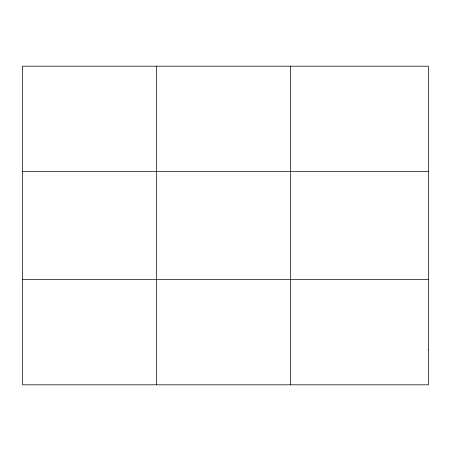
<?xml version="1.0" encoding="UTF-8"?>
<svg xmlns="http://www.w3.org/2000/svg" width="451" height="451" viewBox="0 0 451 451"><rect width="100%" height="100%" fill="white"/><g stroke="black" fill="none" stroke-linecap="round" stroke-linejoin="round"><path stroke-width="0.68" d="M156.497 384.816L156.497 66.184M290.444 384.816L290.444 66.184M22.55 171.335L428.45 171.335M22.55 279.665L428.45 279.665M428.45 349.767L428.45 384.816L22.55 384.816L22.55 66.184L428.45 66.184L428.45 349.767"/></g></svg>
